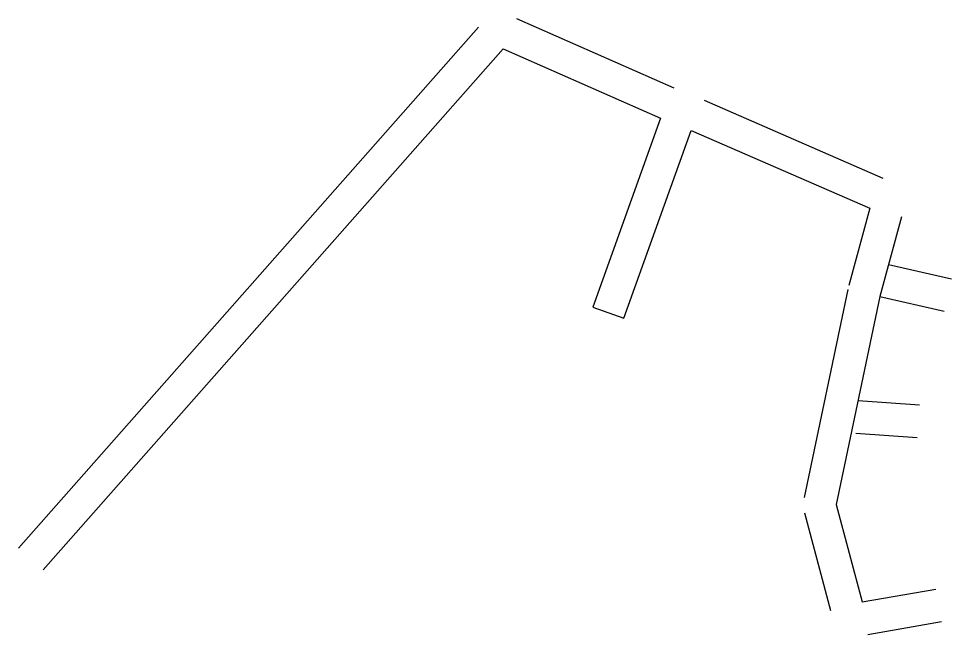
# Model space of a CAD drawing. Header units: inches. Extents: x 0 to 383786, y -45810 to 0.
# Drawn here: x 336722 to 337608, y -45810 to -45225 of the extents above; entities that cross this region are included whole.
import ezdxf

# ---------------------------------------------------------------- set-up
doc = ezdxf.new("R2010")
doc.units = ezdxf.units.IN
doc.header["$LTSCALE"] = 2
doc.header["$MEASUREMENT"] = 0
doc.layers.get('0').update_dxf_attribs({"linetype": 'CONTINUOUS'})

msp = doc.modelspace()

# ---------------------------------------------------------------- linework, layer by layer
at = {"ltscale": 0.5}
for p, q in [((337194.32, -45225.24), (337343.93, -45291.01)), ((336721.5, -45728.06), (337158.36, -45233.16)), ((336744.9, -45748.72), (337181.76, -45253.81)), ((337181.76, -45253.81), (337331.37, -45319.58)), ((337372.79, -45302.66), (337542.55, -45376.55)), ((337331.37, -45319.58), (337267.11, -45499.09)), ((337296.5, -45509.61), (337360.33, -45331.28)), ((337360.33, -45331.28), (337530.09, -45405.17)), ((337530.09, -45405.17), (337510.24, -45478.55)), ((337560.22, -45413.32), (337539.76, -45488.96)), ((337547.92, -45458.81), (337607.58, -45472.41)), ((337509.21, -45482.55), (337467.75, -45680.04)), ((337539.76, -45488.96), (337498.3, -45686.45)), ((337539.76, -45488.96), (337600.64, -45502.85)), ((337267.11, -45499.09), (337296.5, -45509.61)), ((337519.03, -45587.71), (337577.4, -45591.94)), ((337516.77, -45618.84), (337575.14, -45623.07)), ((337468.13, -45694.47), (337492.74, -45787.09)), ((337498.3, -45686.45), (337522.91, -45779.08)), ((337522.91, -45779.08), (337592.8, -45766.94)), ((337528.25, -45809.83), (337598.14, -45797.69))]:
    msp.add_line(p, q, dxfattribs=at)

doc.saveas('drawing.dxf')
